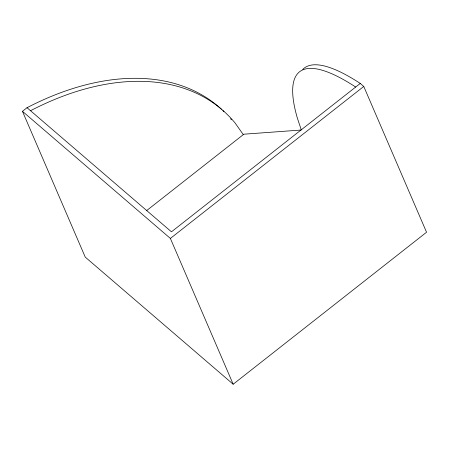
<?xml version="1.0" encoding="UTF-8"?>
<svg xmlns="http://www.w3.org/2000/svg" width="449" height="449" viewBox="0 0 449 449"><rect width="100%" height="100%" fill="white"/><g stroke="black" fill="none" stroke-linecap="round" stroke-linejoin="round"><path stroke-width="0.67" d="M302.749 69.41A268.94 61.547 51.8 0 1 360.261 83.441L363.763 86.449L426.55 232.24L233.171 384.226L85.237 257.103L22.45 111.313L27.03 107.715A268.94 170.951 -49.3 0 1 221.379 109.197M146.492 210.716L243.846 134.206L301.038 130.036M360.261 83.441L171.462 231.824L27.03 107.715M233.171 384.226L170.384 238.436L363.763 86.449M22.45 111.313L170.384 238.436M243.313 134.621L234.945 122.796A268.94 170.951 -49.3 0 0 30.538 110.723M301.234 129.75L297.401 118.25A268.94 61.547 51.8 0 1 355.675 87.039M222.895 110.622A268.94 170.951 -49.3 0 1 223.894 111.588M230.539 118.716A268.94 170.951 -49.3 0 1 231.437 119.788"/></g></svg>
